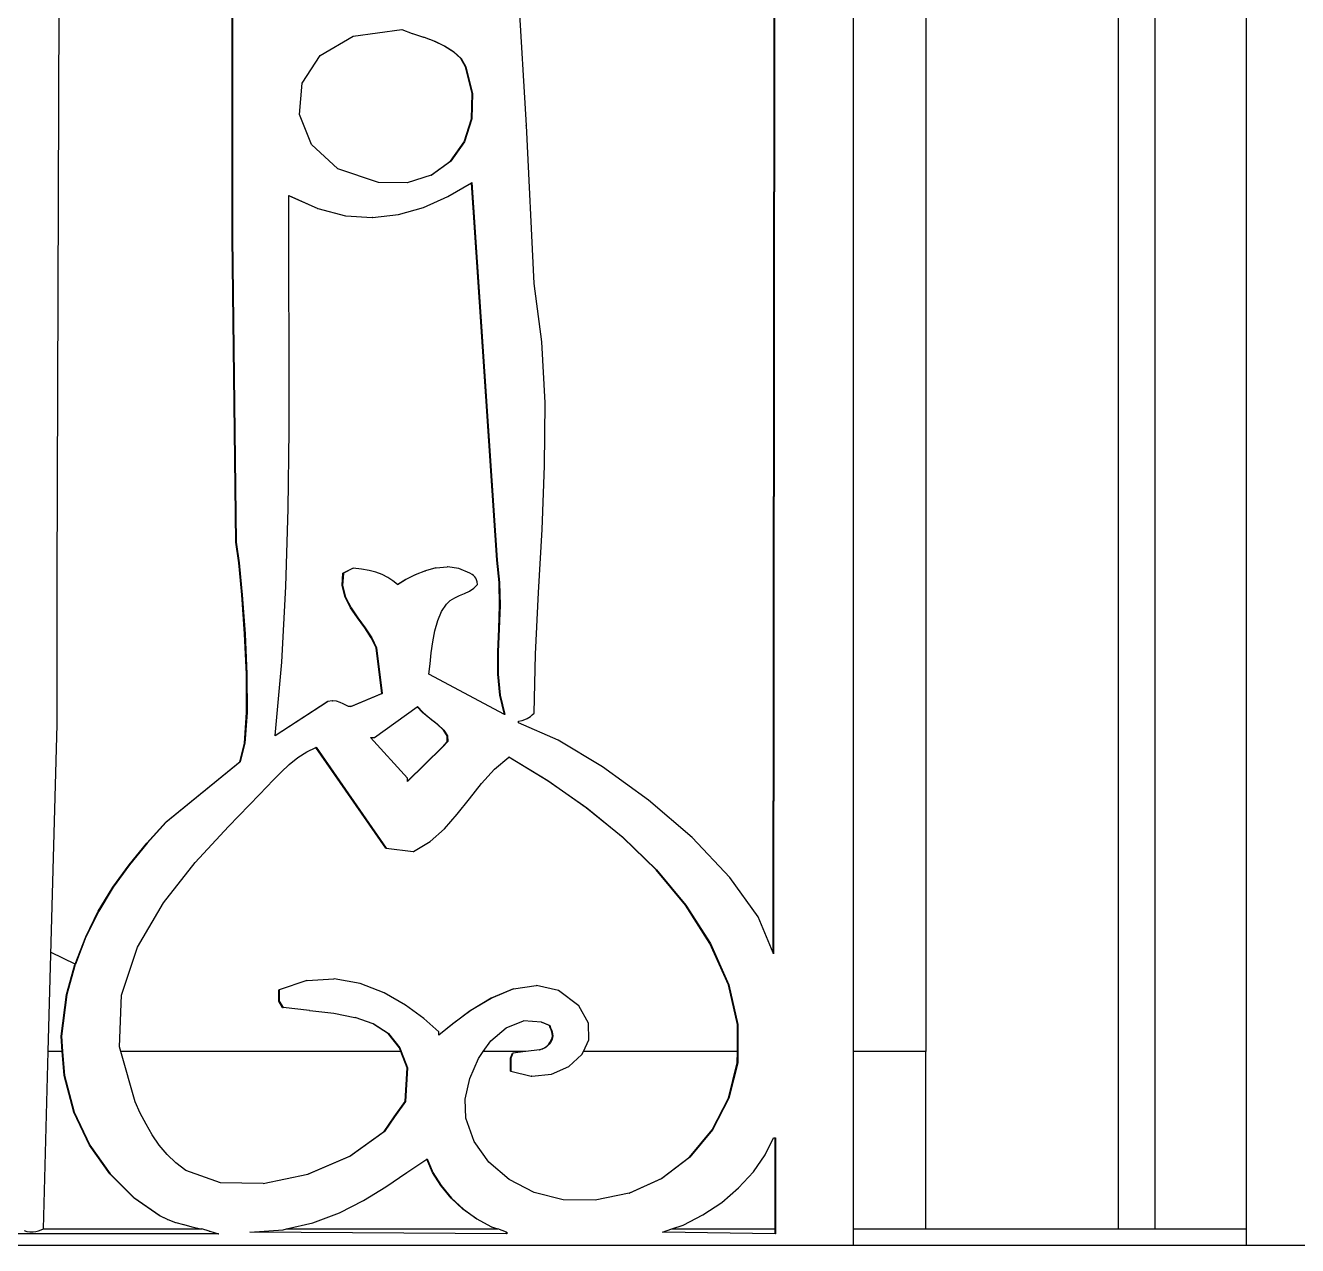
# Model space of a CAD drawing. Header units: inches. Extents: x -2812 to 9774, y -15726 to -746.
# Drawn here: x 3423.12 to 3439.33, y -9119.16 to -9103.61 of the extents above; entities that cross this region are included whole.
import ezdxf

# ---------------------------------------------------------------- set-up
doc = ezdxf.new("R2010")
doc.units = ezdxf.units.IN
doc.header["$LTSCALE"] = 17
doc.header["$MEASUREMENT"] = 0
doc.layers.add('OUTLINE', color=1, linetype='Continuous', lineweight=25)

# ---------------------------------------------------------------- blocks, each defined once
blk = doc.blocks.new('fddd')
for p, q in [((-466.319, -3278.755), (-466.306, -3265.055)), ((-466.301, -3265.055), (-466.314, -3278.755)), ((-465.309, -3291.653), (-465.309, -3265.045)), ((-464.387, -3265.045), (-464.387, -3291.653)), ((-461.938, -3265.045), (-461.938, -3293.913)), ((-461.466, -3293.913), (-461.466, -3265.045)), ((-460.3, -3293.913), (-460.3, -3265.045)), ((-469.475, -3279.852), (-469.648, -3276.886)), ((-475.451, -3285.638), (-475.426, -3278.338)), ((-473.224, -3278.755), (-473.224, -3278.462)), ((-473.219, -3278.462), (-473.219, -3278.755)), ((-473.219, -3278.755), (-473.224, -3278.755)), ((-473.224, -3281.283), (-473.224, -3278.755)), ((-473.219, -3278.755), (-473.219, -3281.283)), ((-472.102, -3278.959), (-471.681, -3278.711)), ((-471.681, -3278.711), (-471.062, -3278.628)), ((-471.062, -3278.628), (-470.929, -3278.677)), ((-470.929, -3278.677), (-470.924, -3278.677)), ((-470.924, -3278.677), (-470.786, -3278.726)), ((-470.786, -3278.726), (-470.782, -3278.726)), ((-470.71, -3278.755), (-470.782, -3278.726)), ((-470.705, -3278.755), (-470.71, -3278.755)), ((-470.647, -3278.778), (-470.705, -3278.755)), ((-470.647, -3278.778), (-470.642, -3278.778)), ((-470.517, -3278.839), (-470.647, -3278.778)), ((-470.642, -3278.778), (-470.512, -3278.839)), ((-466.33, -3290.396), (-466.319, -3278.755)), ((-466.314, -3278.755), (-466.326, -3290.408)), ((-466.314, -3278.755), (-466.319, -3278.755)), ((-470.517, -3278.839), (-470.512, -3278.839)), ((-470.402, -3278.911), (-470.517, -3278.839)), ((-470.512, -3278.839), (-470.397, -3278.911)), ((-470.311, -3278.999), (-470.402, -3278.911)), ((-470.402, -3278.911), (-470.397, -3278.911)), ((-470.397, -3278.911), (-470.306, -3278.999)), ((-472.329, -3279.312), (-472.102, -3278.959)), ((-470.248, -3279.105), (-470.311, -3278.999)), ((-470.311, -3278.999), (-470.306, -3278.999)), ((-470.306, -3278.999), (-470.244, -3279.105)), ((-470.165, -3279.444), (-470.248, -3279.105)), ((-470.248, -3279.105), (-470.244, -3279.105)), ((-470.244, -3279.105), (-470.161, -3279.444)), ((-472.365, -3279.71), (-472.329, -3279.312)), ((-470.174, -3279.768), (-470.165, -3279.444)), ((-470.161, -3279.444), (-470.17, -3279.768)), ((-470.165, -3279.444), (-470.161, -3279.444)), ((-472.213, -3280.093), (-472.365, -3279.71)), ((-470.269, -3280.061), (-470.174, -3279.768)), ((-470.17, -3279.768), (-470.264, -3280.061)), ((-470.174, -3279.768), (-470.17, -3279.768)), ((-469.48, -3279.853), (-469.48, -3279.854)), ((-469.376, -3281.864), (-469.475, -3279.852)), ((-470.442, -3280.305), (-470.269, -3280.061)), ((-470.264, -3280.061), (-470.437, -3280.305)), ((-470.269, -3280.061), (-470.264, -3280.061)), ((-471.877, -3280.402), (-472.213, -3280.093)), ((-470.687, -3280.484), (-470.442, -3280.305)), ((-470.437, -3280.305), (-470.682, -3280.484)), ((-470.442, -3280.305), (-470.437, -3280.305)), ((-471.359, -3280.578), (-471.877, -3280.402)), ((-470.687, -3280.484), (-470.992, -3280.58)), ((-470.687, -3280.484), (-470.682, -3280.484)), ((-470.992, -3280.58), (-471.359, -3280.578)), ((-470.475, -3280.756), (-470.174, -3280.58)), ((-470.174, -3280.58), (-470.169, -3280.578)), ((-469.852, -3285.389), (-470.174, -3280.58)), ((-470.169, -3280.578), (-469.847, -3285.389)), ((-472.5, -3280.744), (-472.129, -3280.91)), ((-472.5, -3280.746), (-472.5, -3280.744)), ((-472.134, -3280.91), (-472.5, -3280.746)), ((-472.499, -3281.73), (-472.5, -3280.746)), ((-470.786, -3280.895), (-470.475, -3280.756)), ((-472.134, -3280.91), (-472.129, -3280.91)), ((-472.129, -3280.91), (-471.779, -3281.001)), ((-471.779, -3281.001), (-471.774, -3281.001)), ((-471.774, -3281.001), (-471.438, -3281.024)), ((-471.436, -3281.024), (-471.438, -3281.024)), ((-471.436, -3281.024), (-471.433, -3281.024)), ((-471.433, -3281.024), (-471.105, -3280.987)), ((-471.105, -3280.987), (-470.786, -3280.895)), ((-473.224, -3281.283), (-473.219, -3281.283)), ((-473.174, -3285.161), (-473.224, -3281.283)), ((-473.219, -3281.283), (-473.17, -3285.161)), ((-472.495, -3282.73), (-472.499, -3281.73)), ((-469.276, -3282.606), (-469.376, -3281.864)), ((-469.237, -3283.385), (-469.276, -3282.606)), ((-472.496, -3283.735), (-472.495, -3282.73)), ((-469.242, -3284.187), (-469.237, -3283.385)), ((-472.509, -3284.736), (-472.496, -3283.735)), ((-469.275, -3284.998), (-469.242, -3284.187)), ((-472.538, -3285.724), (-472.509, -3284.736)), ((-469.319, -3285.803), (-469.275, -3284.998)), ((-473.174, -3285.161), (-473.17, -3285.161)), ((-473.138, -3285.426), (-473.174, -3285.161)), ((-473.17, -3285.161), (-473.133, -3285.426)), ((-469.852, -3285.389), (-469.847, -3285.389)), ((-469.819, -3285.676), (-469.852, -3285.389)), ((-469.847, -3285.389), (-469.815, -3285.676)), ((-473.138, -3285.426), (-473.133, -3285.426)), ((-473.098, -3285.834), (-473.138, -3285.426)), ((-473.133, -3285.426), (-473.093, -3285.834)), ((-471.819, -3285.715), (-471.811, -3285.555)), ((-471.806, -3285.555), (-471.815, -3285.715)), ((-471.811, -3285.555), (-471.687, -3285.493)), ((-471.811, -3285.555), (-471.806, -3285.555)), ((-471.682, -3285.493), (-471.806, -3285.555)), ((-471.687, -3285.493), (-471.682, -3285.493)), ((-471.574, -3285.503), (-471.682, -3285.493)), ((-471.478, -3285.52), (-471.574, -3285.503)), ((-471.391, -3285.544), (-471.478, -3285.52)), ((-471.313, -3285.575), (-471.391, -3285.544)), ((-471.241, -3285.612), (-471.313, -3285.575)), ((-471.014, -3285.638), (-470.897, -3285.578)), ((-470.892, -3285.578), (-471.01, -3285.638)), ((-470.897, -3285.578), (-470.766, -3285.525)), ((-470.897, -3285.578), (-470.892, -3285.578)), ((-470.761, -3285.525), (-470.892, -3285.578)), ((-470.766, -3285.525), (-470.761, -3285.525)), ((-470.627, -3285.489), (-470.761, -3285.525)), ((-470.627, -3285.489), (-470.623, -3285.489)), ((-470.623, -3285.489), (-470.484, -3285.477)), ((-470.484, -3285.477), (-470.482, -3285.477)), ((-470.479, -3285.477), (-470.482, -3285.477)), ((-470.335, -3285.496), (-470.479, -3285.477)), ((-470.194, -3285.555), (-470.335, -3285.496)), ((-470.167, -3285.572), (-470.194, -3285.555)), ((-470.146, -3285.587), (-470.167, -3285.572)), ((-475.451, -3287.484), (-475.451, -3285.638)), ((-472.591, -3286.692), (-472.538, -3285.724)), ((-471.819, -3285.715), (-471.815, -3285.715)), ((-471.782, -3285.862), (-471.819, -3285.715)), ((-471.815, -3285.715), (-471.777, -3285.862)), ((-471.174, -3285.654), (-471.241, -3285.612)), ((-471.114, -3285.699), (-471.174, -3285.654)), ((-471.114, -3285.699), (-471.014, -3285.638)), ((-471.111, -3285.7), (-471.114, -3285.699)), ((-471.01, -3285.638), (-471.111, -3285.7)), ((-471.014, -3285.638), (-471.01, -3285.638)), ((-470.2, -3285.784), (-470.143, -3285.748)), ((-470.131, -3285.602), (-470.146, -3285.587)), ((-470.143, -3285.748), (-470.095, -3285.7)), ((-470.12, -3285.619), (-470.131, -3285.602)), ((-470.111, -3285.64), (-470.12, -3285.619)), ((-470.103, -3285.666), (-470.111, -3285.64)), ((-470.095, -3285.7), (-470.103, -3285.666)), ((-469.819, -3285.676), (-469.815, -3285.676)), ((-469.815, -3285.97), (-469.819, -3285.676)), ((-469.815, -3285.676), (-469.81, -3285.97)), ((-473.098, -3285.834), (-473.093, -3285.834)), ((-473.063, -3286.327), (-473.098, -3285.834)), ((-473.093, -3285.834), (-473.058, -3286.327)), ((-471.782, -3285.862), (-471.777, -3285.862)), ((-471.713, -3285.998), (-471.782, -3285.862)), ((-471.777, -3285.862), (-471.708, -3285.998)), ((-470.492, -3285.949), (-470.444, -3285.905)), ((-470.444, -3285.905), (-470.387, -3285.87)), ((-470.387, -3285.87), (-470.325, -3285.841)), ((-470.325, -3285.841), (-470.262, -3285.814)), ((-470.262, -3285.814), (-470.2, -3285.784)), ((-469.358, -3286.588), (-469.319, -3285.803)), ((-471.713, -3285.998), (-471.708, -3285.998)), ((-471.625, -3286.127), (-471.713, -3285.998)), ((-471.708, -3285.998), (-471.62, -3286.127)), ((-470.602, -3286.16), (-470.554, -3286.044)), ((-470.554, -3286.044), (-470.492, -3285.949)), ((-469.825, -3286.266), (-469.815, -3285.97)), ((-469.81, -3285.97), (-469.82, -3286.266)), ((-469.815, -3285.97), (-469.81, -3285.97)), ((-471.625, -3286.127), (-471.62, -3286.127)), ((-471.533, -3286.253), (-471.625, -3286.127)), ((-471.62, -3286.127), (-471.528, -3286.253)), ((-470.639, -3286.291), (-470.602, -3286.16)), ((-473.063, -3286.327), (-473.058, -3286.327)), ((-473.04, -3286.845), (-473.063, -3286.327)), ((-473.058, -3286.327), (-473.036, -3286.845)), ((-471.533, -3286.253), (-471.528, -3286.253)), ((-471.45, -3286.379), (-471.533, -3286.253)), ((-471.528, -3286.253), (-471.445, -3286.379)), ((-471.45, -3286.379), (-471.445, -3286.379)), ((-471.389, -3286.509), (-471.45, -3286.379)), ((-471.445, -3286.379), (-471.384, -3286.509)), ((-470.667, -3286.431), (-470.639, -3286.291)), ((-469.837, -3286.558), (-469.825, -3286.266)), ((-469.82, -3286.266), (-469.832, -3286.558)), ((-469.825, -3286.266), (-469.82, -3286.266)), ((-471.389, -3286.509), (-471.384, -3286.509)), ((-471.315, -3287.09), (-471.389, -3286.509)), ((-471.384, -3286.509), (-471.31, -3287.09)), ((-470.687, -3286.573), (-470.667, -3286.431)), ((-469.837, -3286.558), (-469.832, -3286.558)), ((-469.837, -3286.841), (-469.837, -3286.558)), ((-469.832, -3286.558), (-469.832, -3286.841)), ((-472.673, -3287.626), (-472.591, -3286.692)), ((-470.715, -3286.841), (-470.702, -3286.711)), ((-470.702, -3286.711), (-470.687, -3286.573)), ((-469.376, -3287.338), (-469.358, -3286.588)), ((-473.04, -3286.845), (-473.036, -3286.845)), ((-473.038, -3287.33), (-473.04, -3286.845)), ((-473.036, -3286.845), (-473.033, -3287.33)), ((-469.753, -3287.356), (-470.715, -3286.841)), ((-469.837, -3286.841), (-469.832, -3286.841)), ((-469.813, -3287.11), (-469.837, -3286.841)), ((-469.832, -3286.841), (-469.809, -3287.11)), ((-472.004, -3287.193), (-472.674, -3287.629)), ((-472.673, -3287.626), (-472.009, -3287.193)), ((-472.009, -3287.193), (-472.004, -3287.193)), ((-471.948, -3287.183), (-472.004, -3287.193)), ((-471.948, -3287.183), (-471.945, -3287.183)), ((-471.945, -3287.183), (-471.943, -3287.183)), ((-471.892, -3287.187), (-471.943, -3287.183)), ((-471.848, -3287.202), (-471.892, -3287.187)), ((-471.809, -3287.221), (-471.848, -3287.202)), ((-471.711, -3287.255), (-471.315, -3287.09)), ((-471.31, -3287.09), (-471.707, -3287.256)), ((-471.315, -3287.09), (-471.31, -3287.09)), ((-469.813, -3287.11), (-469.809, -3287.11)), ((-469.753, -3287.356), (-469.813, -3287.11)), ((-469.809, -3287.11), (-469.748, -3287.359)), ((-473.064, -3287.721), (-473.038, -3287.33)), ((-473.033, -3287.33), (-473.059, -3287.721)), ((-473.038, -3287.33), (-473.033, -3287.33)), ((-471.774, -3287.24), (-471.809, -3287.221)), ((-471.741, -3287.253), (-471.774, -3287.24)), ((-471.711, -3287.255), (-471.741, -3287.253)), ((-471.707, -3287.256), (-471.711, -3287.255)), ((-471.409, -3287.65), (-470.866, -3287.258)), ((-470.866, -3287.258), (-470.863, -3287.256)), ((-470.796, -3287.33), (-470.866, -3287.258)), ((-470.863, -3287.256), (-470.791, -3287.33)), ((-470.796, -3287.33), (-470.791, -3287.33)), ((-470.705, -3287.406), (-470.796, -3287.33)), ((-470.791, -3287.33), (-470.7, -3287.406)), ((-469.748, -3287.359), (-469.753, -3287.356)), ((-469.424, -3287.381), (-469.402, -3287.361)), ((-469.402, -3287.361), (-469.376, -3287.338)), ((-475.564, -3291.653), (-475.451, -3287.484)), ((-470.705, -3287.406), (-470.7, -3287.406)), ((-470.611, -3287.481), (-470.705, -3287.406)), ((-470.7, -3287.406), (-470.606, -3287.481)), ((-470.611, -3287.481), (-470.606, -3287.481)), ((-470.531, -3287.556), (-470.611, -3287.481)), ((-470.606, -3287.481), (-470.526, -3287.556)), ((-469.574, -3287.442), (-469.528, -3287.432)), ((-469.574, -3287.463), (-469.574, -3287.442)), ((-469.07, -3287.686), (-469.574, -3287.463)), ((-469.528, -3287.432), (-469.493, -3287.422)), ((-469.493, -3287.422), (-469.466, -3287.41)), ((-469.466, -3287.41), (-469.444, -3287.396)), ((-469.444, -3287.396), (-469.424, -3287.381)), ((-472.674, -3287.629), (-472.673, -3287.626)), ((-470.987, -3288.168), (-471.459, -3287.65)), ((-471.459, -3287.65), (-471.409, -3287.65)), ((-470.531, -3287.556), (-470.526, -3287.556)), ((-470.483, -3287.63), (-470.531, -3287.556)), ((-470.526, -3287.556), (-470.478, -3287.63)), ((-470.483, -3287.63), (-470.478, -3287.63)), ((-470.482, -3287.703), (-470.483, -3287.63)), ((-470.478, -3287.63), (-470.477, -3287.703)), ((-468.504, -3288.024), (-469.07, -3287.686)), ((-473.125, -3287.961), (-473.064, -3287.721)), ((-473.059, -3287.721), (-473.12, -3287.961)), ((-473.064, -3287.721), (-473.059, -3287.721)), ((-472.385, -3287.907), (-472.271, -3287.832)), ((-472.271, -3287.832), (-472.157, -3287.776)), ((-472.157, -3287.776), (-472.153, -3287.774)), ((-471.265, -3289.06), (-472.157, -3287.776)), ((-472.153, -3287.774), (-471.26, -3289.06)), ((-470.541, -3287.774), (-470.987, -3288.209)), ((-470.987, -3288.205), (-470.546, -3287.774)), ((-470.546, -3287.774), (-470.482, -3287.703)), ((-470.546, -3287.774), (-470.541, -3287.774)), ((-470.477, -3287.703), (-470.541, -3287.774)), ((-470.482, -3287.703), (-470.477, -3287.703)), ((-474.067, -3288.728), (-473.125, -3287.961)), ((-473.12, -3287.961), (-474.062, -3288.728)), ((-473.125, -3287.961), (-473.12, -3287.961)), ((-472.598, -3288.091), (-472.494, -3287.995)), ((-472.494, -3287.995), (-472.385, -3287.907)), ((-469.881, -3288.054), (-469.7, -3287.9)), ((-469.7, -3287.9), (-469.698, -3287.898)), ((-469.2, -3288.204), (-469.7, -3287.9)), ((-469.698, -3287.898), (-469.195, -3288.204)), ((-472.696, -3288.19), (-472.598, -3288.091)), ((-470.987, -3288.205), (-470.987, -3288.168)), ((-470.045, -3288.235), (-469.881, -3288.054)), ((-467.92, -3288.447), (-468.504, -3288.024)), ((-472.872, -3288.375), (-472.696, -3288.19)), ((-470.987, -3288.209), (-470.987, -3288.205)), ((-470.2, -3288.431), (-470.045, -3288.235)), ((-468.711, -3288.545), (-469.2, -3288.204)), ((-469.2, -3288.204), (-469.195, -3288.204)), ((-469.195, -3288.204), (-468.706, -3288.545)), ((-473.269, -3288.783), (-472.872, -3288.375)), ((-470.355, -3288.628), (-470.2, -3288.431)), ((-467.364, -3288.926), (-467.92, -3288.447)), ((-470.519, -3288.814), (-470.355, -3288.628)), ((-468.711, -3288.545), (-468.706, -3288.545)), ((-468.247, -3288.923), (-468.711, -3288.545)), ((-468.706, -3288.545), (-468.242, -3288.923)), ((-474.309, -3288.995), (-474.067, -3288.728)), ((-474.062, -3288.728), (-474.304, -3288.995)), ((-474.067, -3288.728), (-474.062, -3288.728)), ((-473.695, -3289.244), (-473.269, -3288.783)), ((-470.702, -3288.976), (-470.519, -3288.814)), ((-470.913, -3289.101), (-470.702, -3288.976)), ((-467.822, -3289.336), (-468.247, -3288.923)), ((-468.247, -3288.923), (-468.242, -3288.923)), ((-468.242, -3288.923), (-467.817, -3289.336)), ((-466.883, -3289.433), (-467.364, -3288.926)), ((-474.535, -3289.271), (-474.309, -3288.995)), ((-474.304, -3288.995), (-474.53, -3289.271)), ((-474.309, -3288.995), (-474.304, -3288.995)), ((-471.265, -3289.06), (-471.26, -3289.06)), ((-471.26, -3289.06), (-470.918, -3289.101)), ((-470.918, -3289.101), (-470.913, -3289.101)), ((-474.741, -3289.559), (-474.535, -3289.271)), ((-474.53, -3289.271), (-474.736, -3289.559)), ((-474.535, -3289.271), (-474.53, -3289.271)), ((-474.098, -3289.757), (-473.695, -3289.244)), ((-467.822, -3289.336), (-467.817, -3289.336)), ((-467.447, -3289.787), (-467.822, -3289.336)), ((-467.817, -3289.336), (-467.442, -3289.787)), ((-466.522, -3289.936), (-466.883, -3289.433)), ((-474.927, -3289.864), (-474.741, -3289.559)), ((-474.736, -3289.559), (-474.922, -3289.864)), ((-474.741, -3289.559), (-474.736, -3289.559)), ((-474.427, -3290.32), (-474.098, -3289.757)), ((-467.447, -3289.787), (-467.442, -3289.787)), ((-467.136, -3290.275), (-467.447, -3289.787)), ((-467.442, -3289.787), (-467.131, -3290.275)), ((-475.088, -3290.191), (-474.927, -3289.864)), ((-474.922, -3289.864), (-475.084, -3290.191)), ((-474.927, -3289.864), (-474.922, -3289.864)), ((-466.33, -3290.396), (-466.522, -3289.936)), ((-475.222, -3290.537), (-475.088, -3290.191)), ((-475.084, -3290.191), (-475.218, -3290.539)), ((-475.088, -3290.191), (-475.084, -3290.191)), ((-467.136, -3290.275), (-467.131, -3290.275)), ((-466.901, -3290.802), (-467.136, -3290.275)), ((-467.131, -3290.275), (-466.896, -3290.802)), ((-475.222, -3290.537), (-475.529, -3290.39)), ((-474.63, -3290.932), (-474.427, -3290.32)), ((-466.326, -3290.408), (-466.33, -3290.396)), ((-475.332, -3290.926), (-475.224, -3290.544)), ((-475.22, -3290.544), (-475.327, -3290.926)), ((-475.224, -3290.544), (-475.222, -3290.537)), ((-475.224, -3290.544), (-475.22, -3290.544)), ((-475.218, -3290.539), (-475.222, -3290.537)), ((-475.218, -3290.539), (-475.22, -3290.544)), ((-472.273, -3290.745), (-472.624, -3290.864)), ((-472.273, -3290.745), (-472.268, -3290.745)), ((-472.268, -3290.745), (-471.927, -3290.725)), ((-471.927, -3290.725), (-471.926, -3290.726)), ((-471.922, -3290.725), (-471.926, -3290.726)), ((-471.593, -3290.785), (-471.922, -3290.725)), ((-475.4, -3291.455), (-475.332, -3290.926)), ((-475.327, -3290.926), (-475.395, -3291.455)), ((-475.332, -3290.926), (-475.327, -3290.926)), ((-474.658, -3291.591), (-474.63, -3290.932)), ((-472.629, -3290.864), (-472.624, -3290.864)), ((-472.629, -3291.009), (-472.629, -3290.864)), ((-472.624, -3290.864), (-472.624, -3291.009)), ((-471.288, -3290.904), (-471.593, -3290.785)), ((-471.014, -3291.06), (-471.288, -3290.904)), ((-469.925, -3290.971), (-469.641, -3290.855)), ((-469.637, -3290.855), (-469.921, -3290.971)), ((-469.641, -3290.855), (-469.637, -3290.855)), ((-469.637, -3290.855), (-469.351, -3290.812)), ((-469.351, -3290.812), (-469.349, -3290.812)), ((-469.349, -3290.812), (-469.346, -3290.812)), ((-469.064, -3290.873), (-469.346, -3290.812)), ((-468.805, -3291.071), (-469.064, -3290.873)), ((-466.784, -3291.309), (-466.901, -3290.802)), ((-466.901, -3290.802), (-466.896, -3290.802)), ((-466.896, -3290.802), (-466.779, -3291.309)), ((-472.629, -3291.009), (-472.624, -3291.009)), ((-472.579, -3291.092), (-472.629, -3291.009)), ((-472.624, -3291.009), (-472.574, -3291.092)), ((-472.579, -3291.092), (-472.574, -3291.092)), ((-472.237, -3291.128), (-472.574, -3291.092)), ((-470.779, -3291.233), (-471.014, -3291.06)), ((-470.189, -3291.129), (-469.925, -3290.971)), ((-469.921, -3290.971), (-470.184, -3291.129)), ((-469.925, -3290.971), (-469.921, -3290.971)), ((-468.683, -3291.289), (-468.805, -3291.071)), ((-472.237, -3291.128), (-472.232, -3291.128)), ((-472.232, -3291.128), (-471.929, -3291.165)), ((-471.929, -3291.165), (-471.925, -3291.165)), ((-471.925, -3291.165), (-471.658, -3291.218)), ((-471.658, -3291.218), (-471.654, -3291.218)), ((-471.427, -3291.3), (-471.654, -3291.218)), ((-470.591, -3291.403), (-470.779, -3291.233)), ((-470.417, -3291.298), (-470.189, -3291.129)), ((-470.184, -3291.129), (-470.412, -3291.298)), ((-470.189, -3291.129), (-470.184, -3291.129)), ((-471.427, -3291.3), (-471.422, -3291.3)), ((-471.237, -3291.424), (-471.427, -3291.3)), ((-471.422, -3291.3), (-471.232, -3291.424)), ((-470.412, -3291.298), (-470.591, -3291.445)), ((-470.591, -3291.441), (-470.417, -3291.298)), ((-470.591, -3291.441), (-470.591, -3291.403)), ((-470.417, -3291.298), (-470.412, -3291.298)), ((-469.926, -3291.515), (-469.732, -3291.348)), ((-469.732, -3291.348), (-469.513, -3291.261)), ((-469.281, -3291.279), (-469.513, -3291.261)), ((-469.182, -3291.32), (-469.281, -3291.279)), ((-469.281, -3291.279), (-469.276, -3291.279)), ((-469.276, -3291.279), (-469.177, -3291.32)), ((-469.182, -3291.32), (-469.177, -3291.32)), ((-469.171, -3291.35), (-469.182, -3291.32)), ((-469.177, -3291.32), (-469.166, -3291.35)), ((-469.171, -3291.35), (-469.166, -3291.35)), ((-469.16, -3291.377), (-469.171, -3291.35)), ((-469.166, -3291.35), (-469.155, -3291.377)), ((-469.16, -3291.377), (-469.155, -3291.377)), ((-469.151, -3291.401), (-469.16, -3291.377)), ((-469.155, -3291.377), (-469.146, -3291.401)), ((-469.151, -3291.401), (-469.146, -3291.401)), ((-469.145, -3291.426), (-469.151, -3291.401)), ((-469.146, -3291.401), (-469.14, -3291.426)), ((-468.677, -3291.501), (-468.683, -3291.289)), ((-466.786, -3291.653), (-466.784, -3291.309)), ((-466.784, -3291.309), (-466.779, -3291.309)), ((-466.779, -3291.309), (-466.782, -3291.653)), ((-475.4, -3291.455), (-475.395, -3291.455)), ((-475.386, -3291.653), (-475.4, -3291.455)), ((-475.395, -3291.455), (-475.381, -3291.653)), ((-471.237, -3291.424), (-471.232, -3291.424)), ((-471.091, -3291.606), (-471.237, -3291.424)), ((-471.232, -3291.424), (-471.086, -3291.606)), ((-470.591, -3291.445), (-470.591, -3291.441)), ((-470.023, -3291.653), (-469.926, -3291.515)), ((-469.223, -3291.592), (-469.205, -3291.577)), ((-469.2, -3291.577), (-469.218, -3291.592)), ((-469.205, -3291.577), (-469.189, -3291.559)), ((-469.205, -3291.577), (-469.2, -3291.577)), ((-469.184, -3291.559), (-469.2, -3291.577)), ((-469.189, -3291.559), (-469.174, -3291.536)), ((-469.189, -3291.559), (-469.184, -3291.559)), ((-469.169, -3291.536), (-469.184, -3291.559)), ((-469.174, -3291.536), (-469.157, -3291.507)), ((-469.174, -3291.536), (-469.169, -3291.536)), ((-469.152, -3291.507), (-469.169, -3291.536)), ((-469.157, -3291.507), (-469.147, -3291.477)), ((-469.157, -3291.507), (-469.152, -3291.507)), ((-469.142, -3291.477), (-469.152, -3291.507)), ((-469.147, -3291.477), (-469.143, -3291.45)), ((-469.147, -3291.477), (-469.142, -3291.477)), ((-469.145, -3291.426), (-469.14, -3291.426)), ((-469.143, -3291.45), (-469.145, -3291.426)), ((-469.143, -3291.45), (-469.138, -3291.45)), ((-469.138, -3291.45), (-469.142, -3291.477)), ((-469.14, -3291.426), (-469.138, -3291.45)), ((-468.749, -3291.653), (-468.677, -3291.501)), ((-475.625, -3293.913), (-475.564, -3291.653)), ((-475.386, -3291.653), (-475.564, -3291.653)), ((-475.381, -3291.653), (-475.386, -3291.653)), ((-475.364, -3291.958), (-475.386, -3291.653)), ((-475.381, -3291.653), (-475.359, -3291.958)), ((-474.641, -3291.653), (-474.658, -3291.591)), ((-471.073, -3291.653), (-474.641, -3291.653)), ((-474.459, -3292.295), (-474.641, -3291.653)), ((-471.091, -3291.606), (-471.086, -3291.606)), ((-471.073, -3291.653), (-471.091, -3291.606)), ((-471.086, -3291.606), (-471.068, -3291.653)), ((-471.068, -3291.653), (-471.073, -3291.653)), ((-470.992, -3291.859), (-471.073, -3291.653)), ((-471.068, -3291.653), (-470.987, -3291.859)), ((-470.196, -3291.994), (-470.084, -3291.739)), ((-470.084, -3291.739), (-470.023, -3291.653)), ((-469.486, -3291.653), (-470.023, -3291.653)), ((-469.678, -3291.735), (-469.653, -3291.673)), ((-469.678, -3291.735), (-469.673, -3291.735)), ((-469.678, -3291.901), (-469.678, -3291.735)), ((-469.648, -3291.673), (-469.673, -3291.735)), ((-469.673, -3291.735), (-469.673, -3291.901)), ((-469.653, -3291.673), (-469.648, -3291.673)), ((-469.486, -3291.653), (-469.648, -3291.673)), ((-469.481, -3291.653), (-469.486, -3291.653)), ((-469.306, -3291.631), (-469.481, -3291.653)), ((-469.306, -3291.631), (-469.272, -3291.617)), ((-469.306, -3291.631), (-469.301, -3291.631)), ((-469.267, -3291.617), (-469.301, -3291.631)), ((-469.272, -3291.617), (-469.245, -3291.605)), ((-469.272, -3291.617), (-469.267, -3291.617)), ((-469.24, -3291.605), (-469.267, -3291.617)), ((-469.245, -3291.605), (-469.223, -3291.592)), ((-469.245, -3291.605), (-469.24, -3291.605)), ((-469.218, -3291.592), (-469.24, -3291.605)), ((-469.223, -3291.592), (-469.218, -3291.592)), ((-468.933, -3291.843), (-468.768, -3291.691)), ((-468.768, -3291.691), (-468.749, -3291.653)), ((-466.786, -3291.653), (-468.749, -3291.653)), ((-466.788, -3291.795), (-466.786, -3291.653)), ((-466.782, -3291.653), (-466.786, -3291.653)), ((-466.782, -3291.653), (-466.783, -3291.795)), ((-464.387, -3291.653), (-465.309, -3291.653)), ((-465.309, -3293.913), (-465.309, -3291.653)), ((-464.387, -3293.913), (-464.387, -3291.653)), ((-471.02, -3292.287), (-470.992, -3291.859)), ((-470.987, -3291.859), (-471.016, -3292.287)), ((-470.992, -3291.859), (-470.987, -3291.859)), ((-469.678, -3291.901), (-469.673, -3291.901)), ((-469.673, -3291.901), (-469.412, -3291.964)), ((-469.154, -3291.939), (-468.933, -3291.843)), ((-466.9, -3292.247), (-466.788, -3291.795)), ((-466.783, -3291.795), (-466.895, -3292.247)), ((-466.788, -3291.795), (-466.783, -3291.795)), ((-475.364, -3291.958), (-475.359, -3291.958)), ((-475.238, -3292.424), (-475.364, -3291.958)), ((-475.359, -3291.958), (-475.233, -3292.424)), ((-470.253, -3292.257), (-470.196, -3291.994)), ((-469.409, -3291.964), (-469.412, -3291.964)), ((-469.409, -3291.964), (-469.407, -3291.964)), ((-469.407, -3291.964), (-469.154, -3291.939)), ((-474.392, -3292.439), (-474.459, -3292.295)), ((-471.157, -3292.483), (-471.02, -3292.287)), ((-471.016, -3292.287), (-471.153, -3292.485)), ((-471.02, -3292.287), (-471.016, -3292.287)), ((-470.244, -3292.502), (-470.253, -3292.257)), ((-467.107, -3292.651), (-466.9, -3292.247)), ((-466.895, -3292.247), (-467.102, -3292.651)), ((-466.9, -3292.247), (-466.895, -3292.247)), ((-475.238, -3292.424), (-475.233, -3292.424)), ((-475.038, -3292.845), (-475.238, -3292.424)), ((-475.233, -3292.424), (-475.033, -3292.845)), ((-474.319, -3292.579), (-474.392, -3292.439)), ((-471.286, -3292.669), (-471.157, -3292.483)), ((-471.153, -3292.485), (-471.281, -3292.669)), ((-471.153, -3292.485), (-471.157, -3292.483)), ((-470.139, -3292.797), (-470.244, -3292.502)), ((-474.239, -3292.715), (-474.319, -3292.579)), ((-474.15, -3292.844), (-474.239, -3292.715)), ((-471.722, -3292.985), (-471.286, -3292.669)), ((-471.281, -3292.669), (-471.717, -3292.985)), ((-471.286, -3292.669), (-471.281, -3292.669)), ((-467.395, -3292.996), (-467.107, -3292.651)), ((-467.102, -3292.651), (-467.391, -3292.996)), ((-467.107, -3292.651), (-467.102, -3292.651)), ((-475.038, -3292.845), (-475.033, -3292.845)), ((-474.779, -3293.212), (-475.038, -3292.845)), ((-475.033, -3292.845), (-474.774, -3293.212)), ((-474.051, -3292.964), (-474.15, -3292.844)), ((-469.952, -3293.063), (-470.139, -3292.797)), ((-466.432, -3292.97), (-466.326, -3292.751)), ((-466.326, -3292.751), (-466.306, -3292.751)), ((-466.306, -3292.751), (-466.301, -3292.751)), ((-466.306, -3293.913), (-466.306, -3292.751)), ((-466.301, -3292.751), (-466.301, -3293.913)), ((-473.94, -3293.072), (-474.051, -3292.964)), ((-472.26, -3293.213), (-471.722, -3292.985)), ((-471.717, -3292.985), (-472.256, -3293.213)), ((-471.722, -3292.985), (-471.717, -3292.985)), ((-470.998, -3293.195), (-470.743, -3293.023)), ((-470.743, -3293.023), (-470.74, -3293.021)), ((-470.669, -3293.194), (-470.743, -3293.023)), ((-470.74, -3293.021), (-470.664, -3293.194)), ((-467.753, -3293.269), (-467.395, -3292.996)), ((-467.391, -3292.996), (-467.748, -3293.269)), ((-467.395, -3292.996), (-467.391, -3292.996)), ((-466.583, -3293.185), (-466.432, -3292.97)), ((-473.814, -3293.166), (-473.94, -3293.072)), ((-473.372, -3293.325), (-473.814, -3293.166)), ((-471.265, -3293.376), (-470.998, -3293.195)), ((-470.669, -3293.194), (-470.664, -3293.194)), ((-470.564, -3293.361), (-470.669, -3293.194)), ((-470.664, -3293.194), (-470.56, -3293.361)), ((-469.695, -3293.284), (-469.952, -3293.063)), ((-466.771, -3293.388), (-466.583, -3293.185)), ((-474.779, -3293.212), (-474.774, -3293.212)), ((-474.475, -3293.516), (-474.779, -3293.212)), ((-474.774, -3293.212), (-474.47, -3293.516)), ((-472.829, -3293.334), (-473.372, -3293.325)), ((-472.829, -3293.334), (-472.26, -3293.213)), ((-472.26, -3293.213), (-472.256, -3293.213)), ((-470.564, -3293.361), (-470.56, -3293.361)), ((-470.434, -3293.519), (-470.564, -3293.361)), ((-470.56, -3293.361), (-470.43, -3293.519)), ((-469.377, -3293.448), (-469.695, -3293.284)), ((-468.165, -3293.456), (-467.753, -3293.269)), ((-467.748, -3293.269), (-468.161, -3293.456)), ((-467.753, -3293.269), (-467.748, -3293.269)), ((-474.475, -3293.516), (-474.47, -3293.516)), ((-474.142, -3293.747), (-474.475, -3293.516)), ((-474.47, -3293.516), (-474.137, -3293.747)), ((-471.548, -3293.551), (-471.265, -3293.376)), ((-470.282, -3293.661), (-470.434, -3293.519)), ((-470.434, -3293.519), (-470.43, -3293.519)), ((-470.43, -3293.519), (-470.277, -3293.661)), ((-469.008, -3293.54), (-469.377, -3293.448)), ((-468.165, -3293.456), (-468.599, -3293.548)), ((-468.165, -3293.456), (-468.161, -3293.456)), ((-466.987, -3293.574), (-466.771, -3293.388)), ((-471.855, -3293.709), (-471.548, -3293.551)), ((-470.282, -3293.661), (-470.277, -3293.661)), ((-470.111, -3293.784), (-470.282, -3293.661)), ((-470.277, -3293.661), (-470.107, -3293.784)), ((-468.599, -3293.548), (-469.008, -3293.54)), ((-467.226, -3293.735), (-466.987, -3293.574)), ((-474.142, -3293.747), (-474.137, -3293.747)), ((-474.045, -3293.793), (-474.142, -3293.747)), ((-474.137, -3293.747), (-474.04, -3293.793)), ((-474.045, -3293.793), (-474.04, -3293.793)), ((-474.04, -3293.793), (-473.945, -3293.829)), ((-473.945, -3293.829), (-473.94, -3293.829)), ((-473.94, -3293.829), (-473.842, -3293.858)), ((-472.53, -3293.913), (-472.194, -3293.836)), ((-472.194, -3293.836), (-471.855, -3293.709)), ((-470.111, -3293.784), (-470.107, -3293.784)), ((-469.925, -3293.884), (-470.111, -3293.784)), ((-470.107, -3293.784), (-469.92, -3293.884)), ((-467.479, -3293.864), (-467.226, -3293.735)), ((-473.398, -3293.975), (-477.385, -3293.975)), ((-475.873, -3293.933), (-475.837, -3293.945)), ((-475.837, -3293.945), (-475.832, -3293.945)), ((-475.832, -3293.945), (-475.799, -3293.95)), ((-475.799, -3293.95), (-475.794, -3293.95)), ((-475.794, -3293.95), (-475.758, -3293.95)), ((-475.758, -3293.95), (-475.722, -3293.945)), ((-475.722, -3293.945), (-475.689, -3293.936)), ((-475.689, -3293.936), (-475.656, -3293.925)), ((-475.656, -3293.925), (-475.625, -3293.913)), ((-475.625, -3293.913), (-473.614, -3293.913)), ((-473.842, -3293.858), (-473.837, -3293.858)), ((-473.837, -3293.858), (-473.735, -3293.884)), ((-473.735, -3293.884), (-473.731, -3293.884)), ((-473.731, -3293.884), (-473.626, -3293.91)), ((-473.626, -3293.91), (-473.621, -3293.91)), ((-473.621, -3293.91), (-473.614, -3293.913)), ((-473.614, -3293.913), (-473.609, -3293.913)), ((-473.513, -3293.939), (-473.609, -3293.913)), ((-473.513, -3293.939), (-473.508, -3293.939)), ((-473.508, -3293.939), (-473.398, -3293.975)), ((-473.398, -3293.975), (-473.393, -3293.975)), ((-472.996, -3293.954), (-472.571, -3293.922)), ((-469.728, -3293.975), (-472.996, -3293.954)), ((-472.571, -3293.922), (-472.53, -3293.913)), ((-472.53, -3293.913), (-469.844, -3293.913)), ((-469.925, -3293.884), (-469.92, -3293.884)), ((-469.92, -3293.884), (-469.844, -3293.913)), ((-469.844, -3293.913), (-469.839, -3293.913)), ((-469.728, -3293.954), (-469.839, -3293.913)), ((-469.728, -3293.975), (-469.728, -3293.954)), ((-469.728, -3293.954), (-469.723, -3293.954)), ((-469.723, -3293.975), (-469.728, -3293.975)), ((-469.723, -3293.954), (-469.723, -3293.975)), ((-467.739, -3293.954), (-467.62, -3293.913)), ((-466.306, -3293.975), (-467.739, -3293.954)), ((-467.62, -3293.913), (-467.479, -3293.864)), ((-467.62, -3293.913), (-466.306, -3293.913)), ((-466.306, -3293.913), (-466.301, -3293.913)), ((-466.306, -3293.975), (-466.306, -3293.913)), ((-466.301, -3293.975), (-466.306, -3293.975)), ((-466.301, -3293.913), (-466.301, -3293.975)), ((-465.309, -3293.913), (-464.387, -3293.913)), ((-465.309, -3294.125), (-465.309, -3293.913)), ((-464.387, -3293.913), (-461.938, -3293.913)), ((-461.938, -3293.913), (-461.466, -3293.913)), ((-461.466, -3293.913), (-460.3, -3293.913)), ((-460.3, -3294.125), (-460.3, -3293.913)), ((-465.309, -3294.125), (-499.529, -3294.125)), ((-460.3, -3294.125), (-465.309, -3294.125)), ((-426.08, -3294.125), (-460.3, -3294.125))]:
    blk.add_line(p, q)

msp = doc.modelspace()

# ---------------------------------------------------------------- block references
at = {"layer": 'OUTLINE'}
msp.add_blockref('fddd', (3898.978, -5825.038), dxfattribs=at)

doc.saveas('drawing.dxf')
